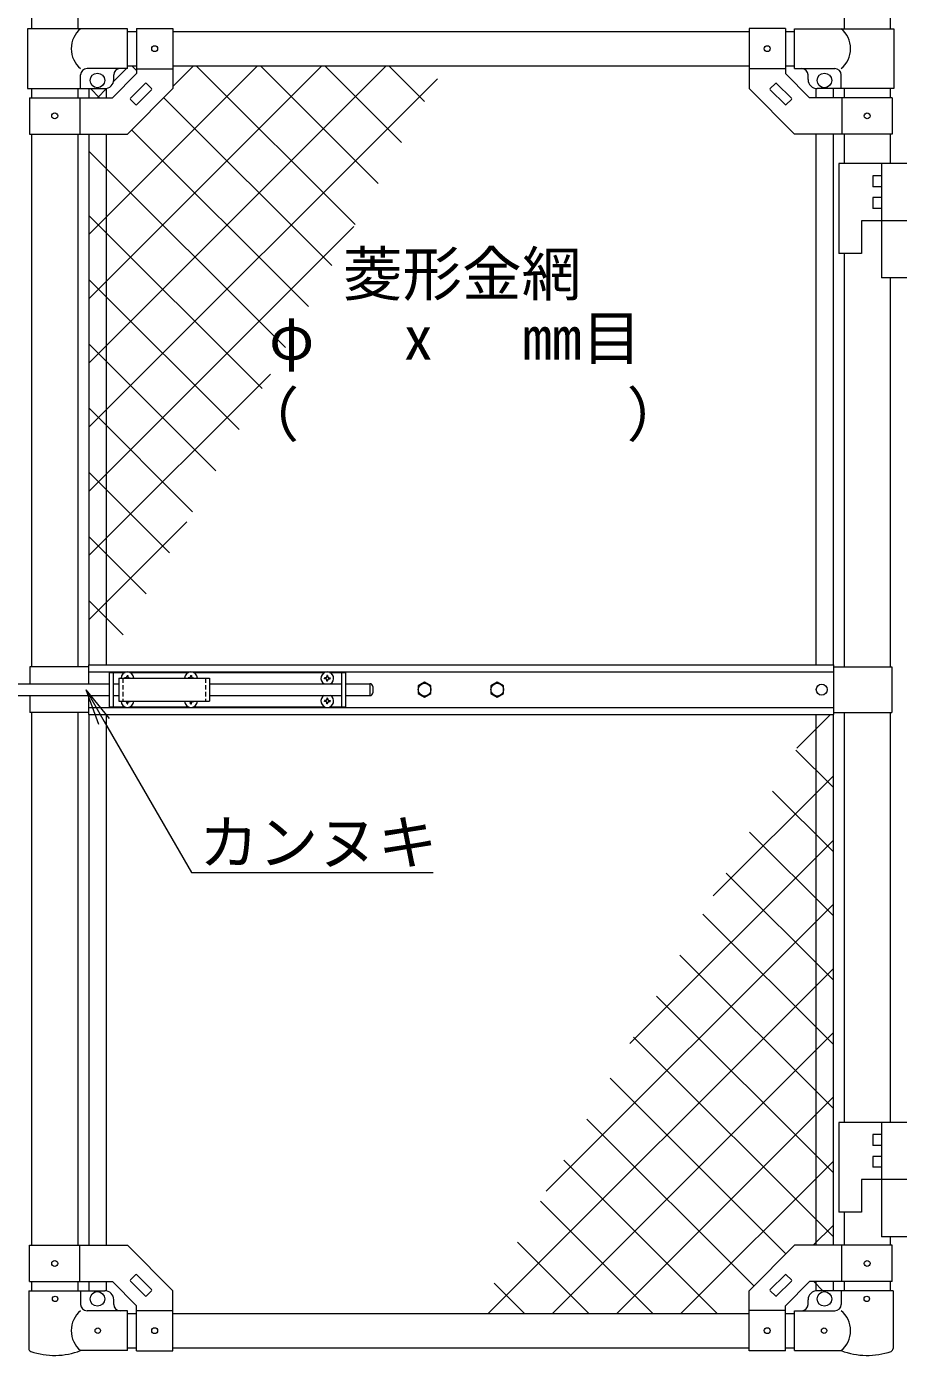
# Model space of a CAD drawing. Units: millimetres, scale not verified. Extents: x -4200 to 4200, y -2970 to 2970.
# Drawn here: x 1484 to 2443, y -497 to 967 of the extents above; entities that cross this region are included whole.
import ezdxf
from ezdxf.enums import TextEntityAlignment as Align

# ---------------------------------------------------------------- set-up
doc = ezdxf.new("R2010")
doc.units = ezdxf.units.MM
doc.header["$LTSCALE"] = 20
doc.linetypes.add('USER2', pattern=[0.375, 0.25, -0.125])
for name, color, linetype, lineweight in [('0-3_D-STR1', 1, 'Continuous', 18), ('0-6_D-STR3', 3, 'Continuous', 13), ('0-7_0', 7, 'Continuous', 9), ('0-9_D-STR2', 7, 'Continuous', 9), ('0-A_D-STR-TXT', 7, 'Continuous', 9)]:
    doc.layers.add(name, color=color, linetype=linetype, lineweight=lineweight)
doc.styles.add('ＭＳ ゴシック', font='')
doc.styles.get('ＭＳ ゴシック').set_extended_font_data('MS Gothic')

# ---------------------------------------------------------------- blocks, each defined once
blk = doc.blocks.new('MLeader6')
at = {"layer": '0-7_0'}
blk.add_line((1563.55, 198.04), (1549.33, 236.02), dxfattribs=at)
for points in [[(1575.1, 204.71), (1549.33, 236.02), (1569.33, 201.37)], [(1569.33, 201.37), (1665.36, 35.04), (1924.15, 35.04), (1931.35, 35.04)]]:
    blk.add_lwpolyline(points, dxfattribs=at)

msp = doc.modelspace()

# ---------------------------------------------------------------- linework, layer by layer
at = {"layer": '0-3_D-STR1'}
for p, q in [((1489.47, 1400.37), (1489.47, 964.37)), ((1540.27, 1400.37), (1540.27, 964.37)), ((2383.67, 1400.37), (2383.67, 964.37)), ((2434.47, 1400.37), (2434.47, 964.37)), ((1594.87, 961.37), (1604.87, 961.37)), ((1644.87, 961.37), (2279.07, 961.37)), ((2319.07, 961.37), (2329.07, 961.37)), ((1594.87, 923.37), (1604.87, 923.37)), ((1644.87, 923.37), (2279.07, 923.37)), ((2319.07, 923.37), (2329.07, 923.37)), ((1489.47, 898.37), (1489.47, 888.37)), ((1540.27, 898.37), (1540.27, 888.37)), ((1552.37, 898.37), (1552.37, 888.37)), ((1571.37, 898.37), (1571.37, 888.37)), ((2352.57, 898.37), (2352.57, 888.37)), ((2371.57, 898.37), (2371.57, 888.37)), ((2383.67, 898.37), (2383.67, 888.37)), ((2434.47, 898.37), (2434.47, 888.37)), ((1489.47, 848.37), (1489.47, 261.37)), ((1540.27, 848.37), (1540.27, 261.37)), ((1552.37, 848.37), (1552.37, 263.87)), ((1571.37, 848.37), (1571.37, 263.87)), ((2352.57, 848.37), (2352.57, 263.87)), ((2371.57, 848.37), (2371.57, 263.87)), ((2383.67, 848.37), (2383.67, 815.87)), ((2434.47, 848.37), (2434.47, 815.87)), ((2383.67, 716.87), (2383.67, 261.37)), ((2434.47, 689.87), (2434.47, 261.37)), ((1489.47, 211.37), (1489.47, -375.63)), ((1540.27, 211.37), (1540.27, -375.63)), ((1552.37, 208.87), (1552.37, -375.63)), ((1571.37, 208.87), (1571.37, -375.63)), ((2352.57, 208.87), (2352.57, -375.63)), ((2371.57, 208.87), (2371.57, -375.63)), ((2383.67, 211.37), (2383.67, -240.23)), ((2434.47, 211.37), (2434.47, -240.23)), ((2383.67, -339.23), (2383.67, -375.63)), ((2434.47, -366.23), (2434.47, -375.63)), ((1489.47, -415.63), (1489.47, -425.63)), ((1540.27, -415.63), (1540.27, -425.63)), ((1552.37, -415.63), (1552.37, -425.63)), ((1571.37, -415.63), (1571.37, -425.75)), ((2352.57, -415.63), (2352.57, -425.75)), ((2371.57, -415.63), (2371.57, -425.63)), ((2383.67, -415.63), (2383.67, -425.63)), ((2434.47, -415.63), (2434.47, -425.63)), ((1594.87, -450.63), (1604.87, -450.63)), ((1644.87, -450.63), (2279.07, -450.63)), ((2319.07, -450.63), (2329.07, -450.63)), ((1594.87, -488.63), (1604.87, -488.63)), ((1644.87, -488.63), (2279.07, -488.63)), ((2319.07, -488.63), (2329.07, -488.63))]:
    msp.add_line(p, q, dxfattribs=at)
at = {"layer": '0-6_D-STR3'}
for p, q in [((1594.87, 964.37), (1484.92, 964.37)), ((1484.92, 964.37), (1484.92, 898.37)), ((1594.87, 920.37), (1594.87, 964.37)), ((1604.87, 964.62), (1604.87, 914.94)), ((1604.87, 964.62), (1644.87, 964.62)), ((1644.87, 964.62), (1644.87, 898.37)), ((2279.07, 964.62), (2279.07, 898.37)), ((2319.07, 964.62), (2279.07, 964.62)), ((2319.07, 964.62), (2319.07, 914.94)), ((2329.07, 964.37), (2438.42, 964.37)), ((2329.07, 920.37), (2329.07, 964.37)), ((2438.42, 964.37), (2438.42, 898.37)), ((1543.42, 898.37), (1543.42, 913.37)), ((1594.87, 920.37), (1550.42, 920.37)), ((1578.3, 888.37), (1604.87, 914.94)), ((1579.87, 908.37), (1579.87, 913.37)), ((1604.87, 920.12), (1644.87, 920.12)), ((2319.07, 920.12), (2279.07, 920.12)), ((2345.63, 888.37), (2319.07, 914.94)), ((2329.07, 920.37), (2373.52, 920.37)), ((2344.07, 908.37), (2344.07, 913.37)), ((2380.52, 898.37), (2380.52, 913.37)), ((1484.92, 898.37), (1569.87, 898.37)), ((1598.2, 887.77), (1614.46, 904.03)), ((1605.27, 880.7), (1621.53, 896.96)), ((1615.88, 904.03), (1621.53, 898.38)), ((2308.05, 904.03), (2302.4, 898.38)), ((2318.66, 880.7), (2302.4, 896.96)), ((2325.73, 887.77), (2309.47, 904.03)), ((2438.42, 898.37), (2354.07, 898.37)), ((1487.17, 888.37), (1578.3, 888.37)), ((1487.17, 888.37), (1487.17, 848.37)), ((1542.57, 888.37), (1542.57, 848.37)), ((1598.2, 886.36), (1603.85, 880.7)), ((2325.73, 886.36), (2320.08, 880.7)), ((2436.77, 888.37), (2345.63, 888.37)), ((2381.37, 888.37), (2381.37, 848.37)), ((2436.77, 888.37), (2436.77, 848.37)), ((2463.97, 815.87), (2377.97, 815.87)), ((2377.97, 815.87), (2377.97, 716.87)), ((2424.97, 815.87), (2424.97, 689.87)), ((2415.47, 802.37), (2415.47, 790.37)), ((2424.97, 802.37), (2415.47, 802.37)), ((2424.97, 790.37), (2415.47, 790.37)), ((2415.47, 778.37), (2415.47, 766.37)), ((2424.97, 778.37), (2415.47, 778.37)), ((2424.97, 766.37), (2415.47, 766.37)), ((2485.97, 752.87), (2402.97, 752.87)), ((2402.97, 752.87), (2402.97, 716.87)), ((2402.97, 716.87), (2377.97, 716.87)), ((2520.97, 689.87), (2424.97, 689.87)), ((1551.97, 263.87), (2371.97, 263.87)), ((1551.97, 263.87), (1551.97, 242.87)), ((2371.97, 263.87), (2371.97, 208.87)), ((1487.37, 261.37), (1487.37, 242.87)), ((1551.97, 261.37), (1487.37, 261.37)), ((1551.97, 255.87), (2371.97, 255.87)), ((1574.87, 255.37), (1574.87, 217.37)), ((1574.87, 255.37), (1592.27, 255.37)), ((1579.37, 255.37), (1579.37, 217.37)), ((1585.37, 248.87), (1585.37, 223.87)), ((1585.37, 248.87), (1685.37, 248.87)), ((1593.01, 249.29), (1591.72, 249.26)), ((1591.72, 249.26), (1591.72, 248.87)), ((1594.47, 252.02), (1594.45, 250.72)), ((1594.47, 252.02), (1595.26, 252.02)), ((1595.26, 252.02), (1595.28, 250.72)), ((1597.46, 255.37), (1662.27, 255.37)), ((1663.01, 249.29), (1661.72, 249.26)), ((1661.72, 249.26), (1661.72, 248.87)), ((1664.47, 252.02), (1664.45, 250.72)), ((1664.47, 252.02), (1665.26, 252.02)), ((1665.26, 252.02), (1665.28, 250.72)), ((1666.72, 249.29), (1668.02, 249.26)), ((1667.46, 255.37), (1812.27, 255.37)), ((1668.02, 249.26), (1668.02, 248.87)), ((1685.37, 248.87), (1685.37, 223.87)), ((1813.01, 249.29), (1811.72, 249.26)), ((1811.72, 249.26), (1811.72, 248.87)), ((1814.47, 252.02), (1814.45, 250.72)), ((1815.26, 252.02), (1814.47, 252.02)), ((1815.26, 252.02), (1815.28, 250.72)), ((1817.46, 255.37), (1834.87, 255.37)), ((1818.02, 248.47), (1818.02, 248.87)), ((1830.37, 255.37), (1830.37, 217.37)), ((1834.87, 255.37), (1834.87, 217.37)), ((2371.97, 261.37), (2436.07, 261.37)), ((2436.07, 261.37), (2436.07, 211.37)), ((1393.57, 242.87), (1574.87, 242.87)), ((1579.37, 242.87), (1585.37, 242.87)), ((1685.37, 242.87), (1830.37, 242.87)), ((1814.47, 245.72), (1814.45, 247.01)), ((1815.26, 245.72), (1814.47, 245.72)), ((1815.26, 245.72), (1815.28, 247.01)), ((1816.72, 248.45), (1818.02, 248.47)), ((1834.87, 242.87), (1861.87, 242.87)), ((1861.87, 242.87), (1861.87, 229.87)), ((1864.87, 239.87), (1864.87, 232.87)), ((1393.57, 229.87), (1574.87, 229.87)), ((1487.37, 229.87), (1487.37, 211.37)), ((1551.97, 229.87), (1551.97, 208.87)), ((1579.37, 229.87), (1585.37, 229.87)), ((1585.37, 223.87), (1685.37, 223.87)), ((1591.72, 223.47), (1591.72, 223.87)), ((1593.01, 223.45), (1591.72, 223.47)), ((1594.47, 220.72), (1594.45, 222.01)), ((1594.47, 220.72), (1595.26, 220.72)), ((1595.26, 220.72), (1595.28, 222.01)), ((1596.72, 223.45), (1598.02, 223.47)), ((1598.02, 223.47), (1598.02, 223.87)), ((1661.72, 223.47), (1661.72, 223.87)), ((1663.01, 223.45), (1661.72, 223.47)), ((1664.47, 220.72), (1664.45, 222.01)), ((1664.47, 220.72), (1665.26, 220.72)), ((1665.26, 220.72), (1665.28, 222.01)), ((1666.72, 223.45), (1668.02, 223.47)), ((1668.02, 223.47), (1668.02, 223.87)), ((1685.37, 229.87), (1830.37, 229.87)), ((1813.01, 224.29), (1811.72, 224.26)), ((1811.72, 224.26), (1811.72, 223.87)), ((1814.47, 227.02), (1814.45, 225.72)), ((1814.47, 220.72), (1814.45, 222.01)), ((1815.26, 227.02), (1814.47, 227.02)), ((1815.26, 220.72), (1814.47, 220.72)), ((1815.26, 227.02), (1815.28, 225.72)), ((1815.26, 220.72), (1815.28, 222.01)), ((1816.72, 224.29), (1818.02, 224.26)), ((1816.72, 223.45), (1818.02, 223.47)), ((1818.02, 224.26), (1818.02, 223.87)), ((1818.02, 223.47), (1818.02, 223.87)), ((1834.87, 229.87), (1861.87, 229.87)), ((1551.97, 211.37), (1487.37, 211.37)), ((1551.97, 216.87), (2371.97, 216.87)), ((1551.97, 208.87), (2371.97, 208.87)), ((1574.87, 217.37), (1592.27, 217.37)), ((1597.46, 217.37), (1662.27, 217.37)), ((1667.46, 217.37), (1812.27, 217.37)), ((1817.46, 217.37), (1834.87, 217.37)), ((2371.97, 211.37), (2436.07, 211.37)), ((2463.97, -240.23), (2377.97, -240.23)), ((2377.97, -240.23), (2377.97, -339.23)), ((2424.97, -240.23), (2424.97, -366.23)), ((2415.47, -253.73), (2415.47, -265.73)), ((2424.97, -253.73), (2415.47, -253.73)), ((2424.97, -265.73), (2415.47, -265.73)), ((2415.47, -277.73), (2415.47, -289.73)), ((2424.97, -277.73), (2415.47, -277.73)), ((2424.97, -289.73), (2415.47, -289.73)), ((2485.97, -303.23), (2402.97, -303.23)), ((2402.97, -303.23), (2402.97, -339.23)), ((2402.97, -339.23), (2377.97, -339.23)), ((1487.17, -415.63), (1487.17, -375.63)), ((1542.57, -415.63), (1542.57, -375.63)), ((2381.37, -415.63), (2381.37, -375.63)), ((2520.97, -366.23), (2424.97, -366.23)), ((2436.77, -415.63), (2436.77, -375.63)), ((1598.2, -413.62), (1603.85, -407.97)), ((1605.27, -407.97), (1621.53, -424.23)), ((2318.66, -407.97), (2302.4, -424.23)), ((2325.73, -413.62), (2320.08, -407.97)), ((1487.17, -415.63), (1578.3, -415.63)), ((1578.3, -415.63), (1604.87, -442.2)), ((1598.2, -415.04), (1614.46, -431.3)), ((2325.73, -415.04), (2309.47, -431.3)), ((2345.63, -415.63), (2319.07, -442.2)), ((2436.77, -415.63), (2345.63, -415.63)), ((1486.32, -425.63), (1543.42, -425.63)), ((1486.32, -425.63), (1486.32, -489.33)), ((1543.42, -425.63), (1543.42, -440.63)), ((1543.42, -425.63), (1569.87, -425.63)), ((1579.87, -440.63), (1579.87, -435.63)), ((1615.88, -431.3), (1621.53, -425.64)), ((1644.87, -491.88), (1644.87, -425.63)), ((2279.07, -491.88), (2279.07, -425.63)), ((2308.05, -431.3), (2302.4, -425.64)), ((2344.07, -440.63), (2344.07, -435.63)), ((2380.52, -425.63), (2354.07, -425.63)), ((2437.62, -425.63), (2380.52, -425.63)), ((2380.52, -425.63), (2380.52, -440.63)), ((2437.62, -425.63), (2437.62, -489.33)), ((1594.87, -447.63), (1550.42, -447.63)), ((1594.87, -491.63), (1594.87, -447.63)), ((1604.87, -491.88), (1604.87, -442.2)), ((1604.87, -447.38), (1644.87, -447.38)), ((2319.07, -447.38), (2279.07, -447.38)), ((2319.07, -491.88), (2319.07, -442.2)), ((2329.07, -447.63), (2373.52, -447.63)), ((2329.07, -491.63), (2329.07, -447.63)), ((1594.87, -491.63), (1543.42, -491.63)), ((1604.87, -491.88), (1644.87, -491.88)), ((2319.07, -491.88), (2279.07, -491.88)), ((2329.07, -491.63), (2380.52, -491.63))]:
    msp.add_line(p, q, dxfattribs=at)
at = {"layer": '0-6_D-STR3', "linetype": 'USER2'}
for p, q in [((1589.87, 248.87), (1589.87, 223.87)), ((1680.87, 248.87), (1680.87, 223.87))]:
    msp.add_line(p, q, dxfattribs=at)
at = {"layer": '0-6_D-STR3'}
for points in [[(1487.17, 848.37), (1594.87, 848.37), (1644.87, 898.37)], [(2436.77, 848.37), (2329.07, 848.37), (2279.07, 898.37)], [(1596.72, 249.29), (1598.02, 249.26), (1598.02, 248.87)], [(1813.01, 248.45), (1811.72, 248.47), (1811.72, 248.87)], [(1816.72, 249.29), (1818.02, 249.26), (1818.02, 248.87)], [(1813.01, 223.45), (1811.72, 223.47), (1811.72, 223.87)], [(1487.17, -375.63), (1594.87, -375.63), (1644.87, -425.63)], [(2436.77, -375.63), (2329.07, -375.63), (2279.07, -425.63)]]:
    msp.add_lwpolyline(points, dxfattribs=at)
for points in [[(1921.97, 244.47), (1914.95, 240.42), (1914.95, 232.32), (1921.97, 228.27), (1928.98, 232.32), (1928.98, 240.42)], [(2001.97, 244.47), (1994.95, 240.42), (1994.95, 232.32), (2001.97, 228.27), (2008.98, 232.32), (2008.98, 240.42)]]:
    msp.add_lwpolyline(points, close=True, dxfattribs=at)
for centre, radius in [((1624.87, 942.37), 3.25), ((2299.07, 942.37), 3.25), ((1561.87, 907.37), 8), ((2362.07, 907.37), 8), ((1514.87, 868.37), 3.25), ((2409.07, 868.37), 3.25), ((1921.97, 236.37), 7.03), ((2001.97, 236.37), 7.03), ((2359.07, 236.37), 6), ((1514.87, -395.63), 3.25), ((2409.07, -395.63), 3.25), ((1515.27, -434.63), 3), ((1561.87, -434.63), 8), ((2362.07, -434.63), 8), ((2408.67, -434.63), 3), ((1562.27, -469.63), 3), ((1624.87, -469.63), 3.25), ((2299.07, -469.63), 3.25), ((2361.67, -469.63), 3)]:
    msp.add_circle(centre, radius, dxfattribs=at)
for centre, radius, start, end in [((1561.61, 942.37), 28.55, 129.59418, 230.40582), ((2362.32, 942.37), 28.55, 309.59418, 50.40582), ((1550.42, 913.37), 7, 90, 180), ((1569.87, 908.37), 10, 270, 0), ((1586.87, 913.37), 7, 90, 180), ((2337.07, 913.37), 7, 0, 90), ((2354.07, 908.37), 10, 180, 270), ((2373.52, 913.37), 7, 0, 90), ((1615.17, 903.33), 1, 45, 135), ((1620.83, 897.67), 1, 315, 45), ((2303.1, 897.67), 1, 135, 225), ((2308.76, 903.33), 1, 45, 135), ((1598.91, 887.06), 1, 135, 225), ((1604.56, 881.41), 1, 225, 315), ((2319.37, 881.41), 1, 225, 315), ((2325.03, 887.06), 1, 315, 45), ((1594.87, 248.87), 7, 0, 180), ((1592.96, 250.77), 1.49, 270, 0), ((1596.77, 250.77), 1.49, 180, 270), ((1664.87, 248.87), 7, 0, 180), ((1662.96, 250.77), 1.49, 270, 0), ((1666.77, 250.77), 1.49, 180, 270), ((1814.87, 248.87), 7, 301.00272, 238.99728), ((1812.96, 250.77), 1.49, 270, 0), ((1816.77, 250.77), 1.49, 180, 270), ((1812.96, 246.96), 1.49, 0, 90), ((1816.77, 246.96), 1.49, 90, 180), ((1861.87, 239.87), 3, 0, 90), ((1594.87, 223.87), 7, 180, 0), ((1592.96, 221.96), 1.49, 0, 90), ((1596.77, 221.96), 1.49, 90, 180), ((1664.87, 223.87), 7, 180, 0), ((1662.96, 221.96), 1.49, 0, 90), ((1666.77, 221.96), 1.49, 90, 180), ((1814.87, 223.87), 7, 121.00272, 58.99728), ((1812.96, 225.77), 1.49, 270, 0), ((1812.96, 221.96), 1.49, 0, 90), ((1816.77, 225.77), 1.49, 180, 270), ((1816.77, 221.96), 1.49, 90, 180), ((1861.87, 232.87), 3, 270, 0), ((1604.56, -408.67), 1, 45, 135), ((2319.37, -408.67), 1, 45, 135), ((1598.91, -414.33), 1, 135, 225), ((1620.83, -424.94), 1, 315, 45), ((2303.1, -424.94), 1, 135, 225), ((2325.03, -414.33), 1, 315, 45), ((1569.87, -435.63), 10, 0, 90), ((1615.17, -430.59), 1, 225, 315), ((2308.76, -430.59), 1, 225, 315), ((2354.07, -435.63), 10, 90, 180), ((1561.61, -469.63), 28.55, 129.59418, 230.40582), ((1550.42, -440.63), 7, 180, 270), ((1586.87, -440.63), 7, 180, 270), ((2337.07, -440.63), 7, 270, 0), ((2373.52, -440.63), 7, 270, 0), ((2362.32, -469.63), 28.55, 309.59418, 50.40582), ((1489.62, -489.33), 3.3, 180, 250.77949), ((1514.87, -416.9), 80, 250.77949, 290.9084), ((2409.07, -416.9), 80, 249.0916, 289.22051), ((2434.32, -489.33), 3.3, 289.22051, 0)]:
    msp.add_arc(centre, radius, start, end, dxfattribs=at)
at = {"layer": '0-9_D-STR2'}
for p, q in [((1552.37, 737.51), (1738.22, 923.37)), ((1552.37, 666.8), (1808.93, 923.37)), ((1553.14, 596.87), (1879.64, 923.37)), ((1604.87, 918.44), (1599.93, 923.37)), ((1644.87, 900.72), (1667.51, 923.37)), ((1845.41, 748.6), (1670.64, 923.37)), ((1870.95, 793.77), (1741.36, 923.37)), ((1896.49, 838.95), (1812.07, 923.37)), ((1922.03, 884.12), (1882.78, 923.37)), ((1552.37, 525.38), (1936.23, 909.24)), ((1579.63, 906.19), (1593.8, 920.37)), ((1564.22, 888.37), (1554.22, 898.37)), ((1561.8, 888.37), (1572.04, 898.61)), ((1819.87, 703.43), (1634.9, 888.4)), ((1794.33, 658.26), (1599.54, 853.05)), ((1768.8, 613.08), (1552.37, 829.51)), ((1743.26, 567.91), (1552.37, 758.8)), ((1552.37, 454.67), (1844.25, 746.56)), ((1717.72, 522.74), (1552.37, 688.09)), ((1692.18, 477.57), (1552.37, 617.38)), ((1552.37, 383.96), (1752.28, 583.87)), ((1666.64, 432.39), (1552.37, 546.67)), ((1641.1, 387.22), (1552.37, 475.96)), ((1552.37, 313.25), (1660.31, 421.19)), ((1615.57, 342.05), (1552.37, 405.25)), ((1590.03, 296.88), (1552.37, 334.54)), ((2331.66, 171.89), (2368.64, 208.87)), ((2371.57, 128.89), (2330.54, 169.91)), ((2239.68, 9.2), (2371.57, 141.08)), ((2371.57, 58.18), (2305, 124.74)), ((2371.57, -12.54), (2279.46, 79.57)), ((2147.71, -153.48), (2371.57, 70.37)), ((2371.57, -83.25), (2253.93, 34.39)), ((2055.73, -316.17), (2371.57, -0.34)), ((2371.57, -153.96), (2228.39, -10.78)), ((2371.57, -224.67), (2202.85, -55.95)), ((1991.98, -450.63), (2371.57, -71.05)), ((2371.57, -295.38), (2177.31, -101.12)), ((2062.69, -450.63), (2371.57, -141.76)), ((2371.57, -366.09), (2151.77, -146.3)), ((2319.73, -384.97), (2126.23, -191.47)), ((2133.4, -450.63), (2371.57, -212.47)), ((2284.38, -420.32), (2100.7, -236.64)), ((2243.98, -450.63), (2075.16, -281.81)), ((2204.11, -450.63), (2371.57, -283.18)), ((2173.27, -450.63), (2049.62, -326.99)), ((2349.82, -375.63), (2371.57, -353.89)), ((2102.56, -450.63), (2024.08, -372.16)), ((2031.84, -450.63), (1998.54, -417.33)), ((2360.4, -425.63), (2350.4, -415.63))]:
    msp.add_line(p, q, dxfattribs=at)

# ---------------------------------------------------------------- block references
at = {"layer": '0-7_0'}
msp.add_blockref('MLeader6', (0, 0), dxfattribs=at)

# ---------------------------------------------------------------- texts
at = {"layer": '0-A_D-STR-TXT', "style": 'ＭＳ ゴシック'}
for s, p in [('菱形金網', (1832.02, 655.88)), ('φ   x   mm目', (1750.8, 585.45)), ('（\u3000\u3000   \u3000\u3000）', (1718.32, 500.98)), ('カンヌキ', (1673.67, 29.78))]:
    msp.add_text(s, height=48.09, dxfattribs=at).set_placement(p, align=Align.BOTTOM_LEFT)

doc.saveas('drawing.dxf')
